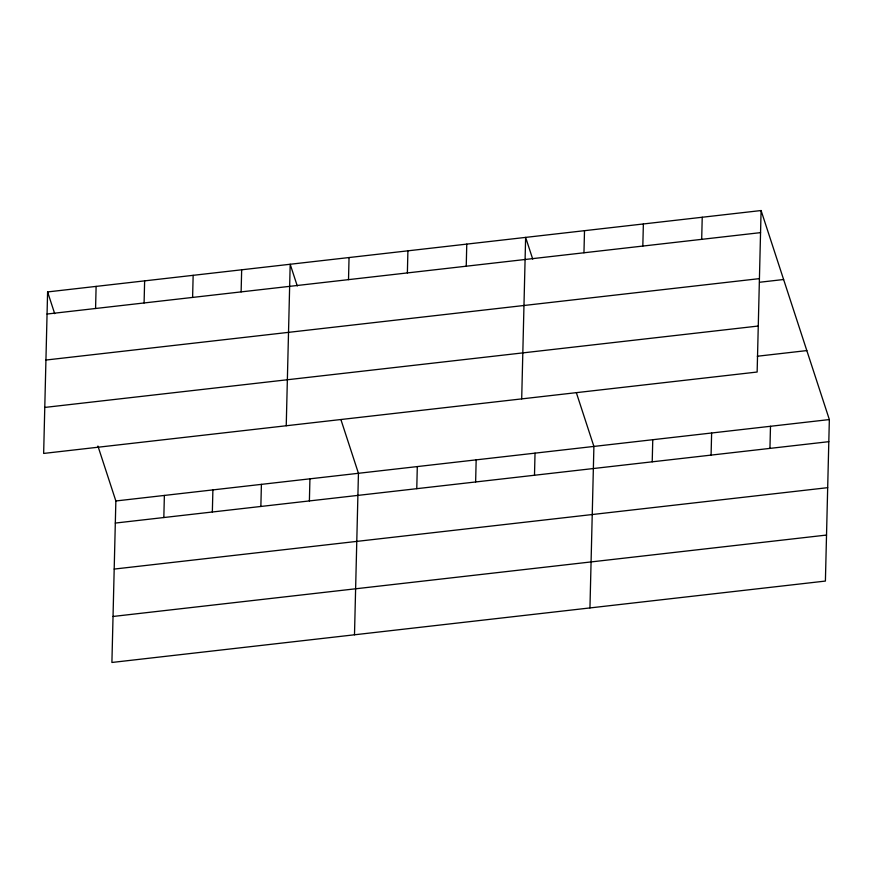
<?xml version="1.0" encoding="UTF-8"?>
<svg xmlns="http://www.w3.org/2000/svg" width="873" height="873" viewBox="0 0 873 873"><rect width="100%" height="100%" fill="white"/><g stroke="black" fill="none" stroke-linecap="round" stroke-linejoin="round"><path stroke-width="1.31" d="M47.6 291.931L43.65 453.436L757.142 372.029L761.092 210.535L47.6 291.931L54.693 313.647M95.572 308.496L96.117 286.399M97.918 446.038L115.858 500.971L111.908 662.465L825.4 581.069L829.35 419.564L761.092 210.535M144.089 302.964L144.634 280.866M163.829 517.536L164.375 495.438M192.606 297.431L193.151 275.333M212.346 512.004L212.892 489.895M241.123 291.888L241.668 269.79M260.863 506.46L261.409 484.362M286.235 425.751L290.185 264.257L297.278 285.973M309.391 500.927L309.926 478.83M348.513 279.644L349.047 257.546M354.493 634.791L358.443 473.297L340.928 419.64M407.375 272.922L407.909 250.824M416.77 488.673L417.305 466.575M466.237 266.21L466.771 244.113M475.632 481.961L476.167 459.864M521.694 398.896L525.633 237.391L532.726 259.117M534.494 475.25L535.029 453.142M583.961 252.777L584.506 230.679M589.952 607.924L593.902 446.43L576.376 392.774M642.823 246.066L643.368 223.968M652.218 461.817L652.764 439.719M701.685 239.344L702.23 217.246M711.08 455.095L711.626 432.997M769.942 448.384L770.488 426.286M47.055 314.029L760.547 232.633M45.931 360.036L759.423 278.629M759.532 282.263L783.616 279.513M44.774 407.429L758.266 326.033M757.327 356.239L806.827 350.586M115.858 500.971L829.35 419.564M115.312 523.069L828.815 441.673M114.188 569.076L827.68 487.669M113.032 616.469L826.524 535.062"/></g></svg>
